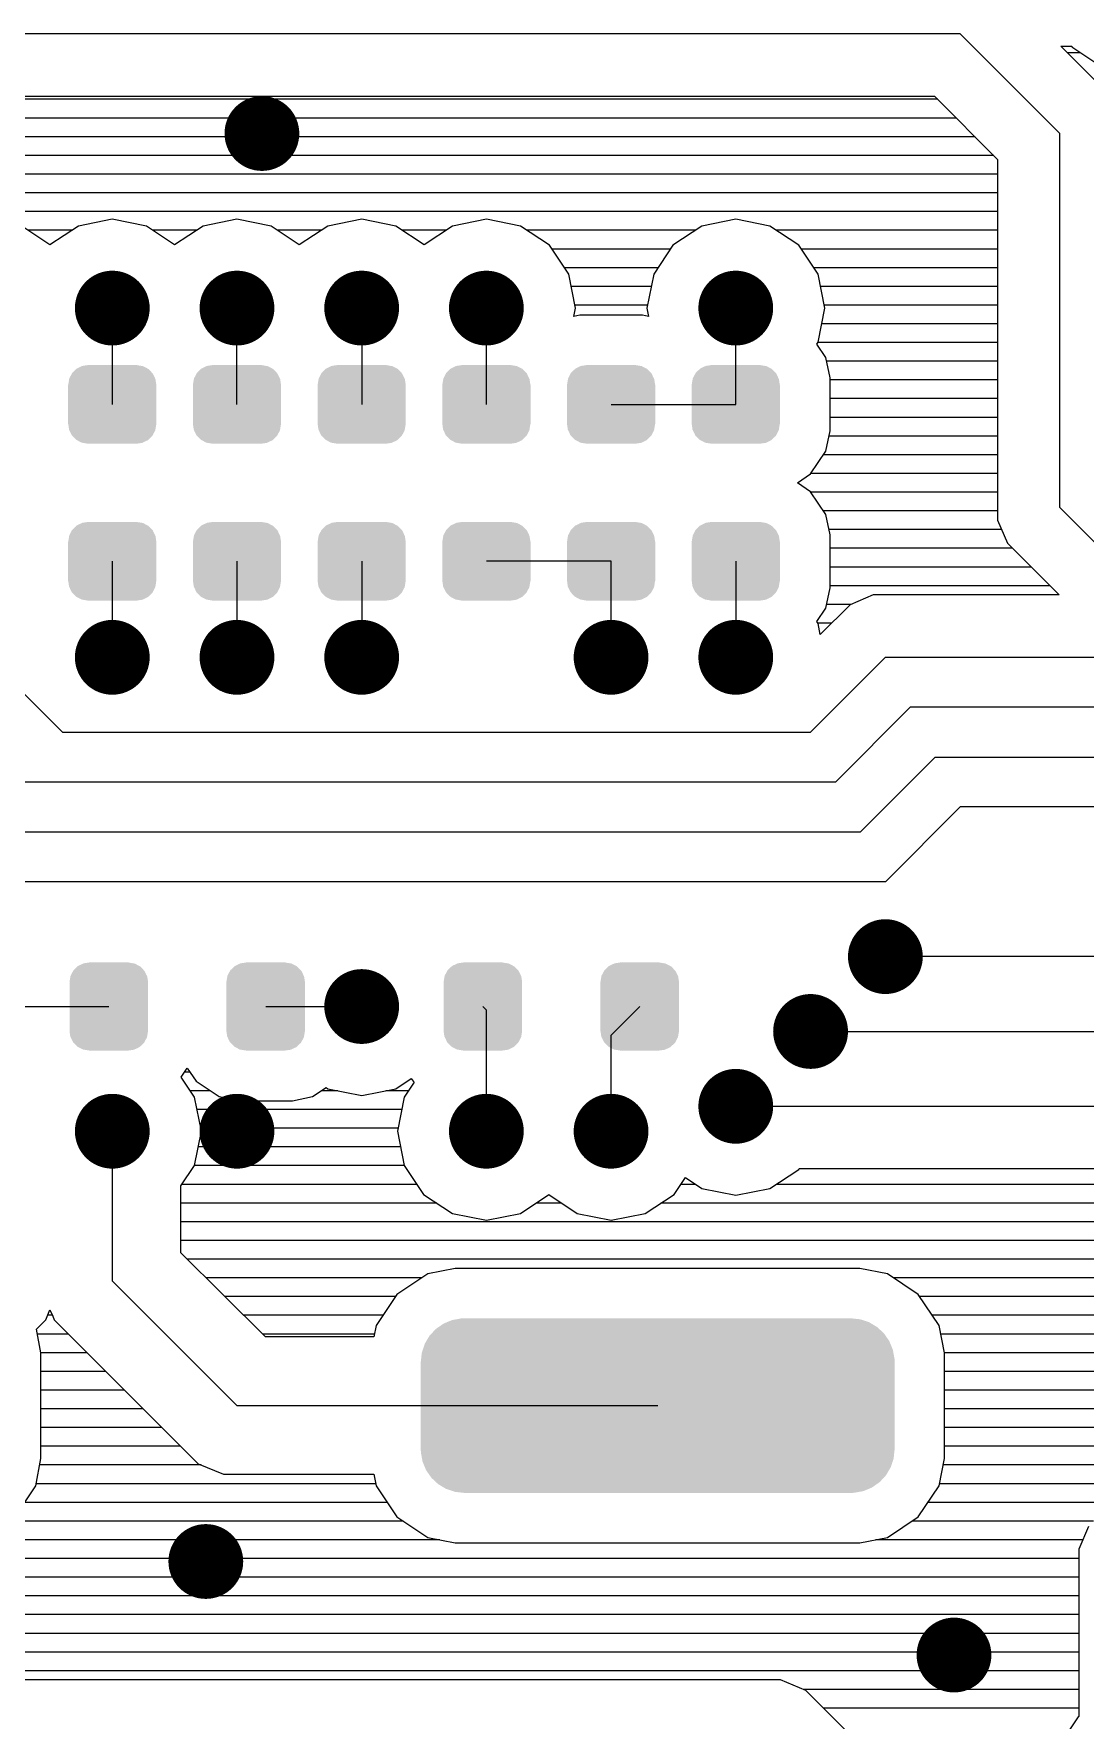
# Model space of a CAD drawing. Extents: x 295 to 953, y 10 to 290.
# Drawn here: x 737.53 to 762.16, y 184.55 to 224.05 of the extents above; entities that cross this region are included whole.
import ezdxf

# ---------------------------------------------------------------- set-up
doc = ezdxf.new("R2010")
doc.units = 0
doc.header["$LTSCALE"] = 5
doc.header["$MEASUREMENT"] = 0
doc.layers.get('0').update_dxf_attribs({"linetype": 'CONTINUOUS', "lineweight": 25})
doc.layers.add('DV-PEI-A6_BOT', color=7, linetype='CONTINUOUS')

msp = doc.modelspace()

# ---------------------------------------------------------------- linework, layer by layer
at = {"const_width": 0.876}
for points in [[(743.314, 221.713, -1), (742.438, 221.713, -1)], [(739.809, 217.624, -1), (738.933, 217.624, -1)], [(742.73, 217.624, -1), (741.854, 217.624, -1)], [(745.651, 217.624, -1), (744.775, 217.624, -1)], [(748.572, 217.624, -1), (747.696, 217.624, -1)], [(754.414, 217.624, -1), (753.538, 217.624, -1)], [(739.809, 209.445, -1), (738.933, 209.445, -1)], [(742.73, 209.445, -1), (741.854, 209.445, -1)], [(745.651, 209.445, -1), (744.775, 209.445, -1)], [(751.493, 209.445, -1), (750.617, 209.445, -1)], [(754.414, 209.445, -1), (753.538, 209.445, -1)], [(757.919, 202.435, -1), (757.043, 202.435, -1)], [(745.651, 201.266, -1), (744.775, 201.266, -1)], [(756.167, 200.682, -1), (755.29, 200.682, -1)], [(754.414, 198.929, -1), (753.538, 198.929, -1)], [(739.809, 198.345, -1), (738.933, 198.345, -1)], [(742.73, 198.345, -1), (741.854, 198.345, -1)], [(748.572, 198.345, -1), (747.696, 198.345, -1)], [(751.493, 198.345, -1), (750.617, 198.345, -1)], [(742, 188.268, -1), (741.124, 188.268, -1)], [(759.526, 186.077, -1), (758.65, 186.077, -1)]]:
    msp.add_lwpolyline(points, format="xyb", close=True, dxfattribs=at)
for points in [[(740.376, 215.974), (740.32, 216.091), (738.363, 215.974), (738.424, 216.091)], [(740.32, 216.091), (740.308, 216.104), (738.424, 216.091), (738.43, 216.104)], [(740.308, 216.104), (740.219, 216.197), (738.43, 216.104), (738.526, 216.197)], [(740.219, 216.197), (740.202, 216.206), (738.526, 216.197), (738.535, 216.206)], [(740.202, 216.206), (740.09, 216.265), (738.535, 216.206), (738.657, 216.265)], [(740.09, 216.265), (740.062, 216.269), (738.657, 216.265), (738.666, 216.269)], [(740.062, 216.269), (739.946, 216.289), (738.666, 216.269), (738.795, 216.289)], [(743.297, 215.974), (743.241, 216.091), (741.284, 215.974), (741.345, 216.091)], [(743.241, 216.091), (743.229, 216.104), (741.345, 216.091), (741.351, 216.104)], [(743.229, 216.104), (743.14, 216.197), (741.351, 216.104), (741.447, 216.197)], [(743.14, 216.197), (743.123, 216.206), (741.447, 216.197), (741.456, 216.206)], [(743.123, 216.206), (743.011, 216.265), (741.456, 216.206), (741.578, 216.265)], [(743.011, 216.265), (742.983, 216.269), (741.578, 216.265), (741.587, 216.269)], [(742.983, 216.269), (742.867, 216.289), (741.587, 216.269), (741.716, 216.289)], [(746.218, 215.974), (746.162, 216.091), (744.205, 215.974), (744.266, 216.091)], [(746.162, 216.091), (746.15, 216.104), (744.266, 216.091), (744.272, 216.104)], [(746.15, 216.104), (746.061, 216.197), (744.272, 216.104), (744.368, 216.197)], [(746.061, 216.197), (746.044, 216.206), (744.368, 216.197), (744.377, 216.206)], [(746.044, 216.206), (745.932, 216.265), (744.377, 216.206), (744.499, 216.265)], [(745.932, 216.265), (745.904, 216.269), (744.499, 216.265), (744.508, 216.269)], [(745.904, 216.269), (745.788, 216.289), (744.508, 216.269), (744.637, 216.289)], [(749.139, 215.974), (749.083, 216.091), (747.126, 215.974), (747.187, 216.091)], [(749.083, 216.091), (749.071, 216.104), (747.187, 216.091), (747.193, 216.104)], [(749.071, 216.104), (748.982, 216.197), (747.193, 216.104), (747.289, 216.197)], [(748.982, 216.197), (748.965, 216.206), (747.289, 216.197), (747.298, 216.206)], [(748.965, 216.206), (748.853, 216.265), (747.298, 216.206), (747.42, 216.265)], [(748.853, 216.265), (748.825, 216.269), (747.42, 216.265), (747.429, 216.269)], [(748.825, 216.269), (748.709, 216.289), (747.429, 216.269), (747.558, 216.289)], [(752.06, 215.974), (752.004, 216.091), (750.047, 215.974), (750.108, 216.091)], [(752.004, 216.091), (751.992, 216.104), (750.108, 216.091), (750.114, 216.104)], [(751.992, 216.104), (751.903, 216.197), (750.114, 216.104), (750.21, 216.197)], [(751.903, 216.197), (751.886, 216.206), (750.21, 216.197), (750.219, 216.206)], [(751.886, 216.206), (751.774, 216.265), (750.219, 216.206), (750.341, 216.265)], [(751.774, 216.265), (751.746, 216.269), (750.341, 216.265), (750.35, 216.269)], [(751.746, 216.269), (751.63, 216.289), (750.35, 216.269), (750.479, 216.289)], [(754.981, 215.974), (754.925, 216.091), (752.968, 215.974), (753.029, 216.091)], [(754.925, 216.091), (754.913, 216.104), (753.029, 216.091), (753.035, 216.104)], [(754.913, 216.104), (754.824, 216.197), (753.035, 216.104), (753.131, 216.197)], [(754.824, 216.197), (754.807, 216.206), (753.131, 216.197), (753.14, 216.206)], [(754.807, 216.206), (754.695, 216.265), (753.14, 216.206), (753.262, 216.265)], [(754.695, 216.265), (754.667, 216.269), (753.262, 216.265), (753.271, 216.269)], [(754.667, 216.269), (754.551, 216.289), (753.271, 216.269), (753.4, 216.289)], [(740.405, 214.907), (740.405, 215.83), (738.337, 214.907), (738.337, 215.83)], [(740.402, 215.83), (740.383, 215.96), (738.34, 215.83), (738.361, 215.96)], [(740.383, 215.96), (740.376, 215.974), (738.361, 215.96), (738.363, 215.974)], [(743.326, 214.907), (743.326, 215.83), (741.258, 214.907), (741.258, 215.83)], [(743.323, 215.83), (743.304, 215.96), (741.261, 215.83), (741.282, 215.96)], [(743.304, 215.96), (743.297, 215.974), (741.282, 215.96), (741.284, 215.974)], [(746.247, 214.907), (746.247, 215.83), (744.179, 214.907), (744.179, 215.83)], [(746.244, 215.83), (746.225, 215.96), (744.182, 215.83), (744.203, 215.96)], [(746.225, 215.96), (746.218, 215.974), (744.203, 215.96), (744.205, 215.974)], [(749.168, 214.907), (749.168, 215.83), (747.1, 214.907), (747.1, 215.83)], [(749.165, 215.83), (749.146, 215.96), (747.103, 215.83), (747.124, 215.96)], [(749.146, 215.96), (749.139, 215.974), (747.124, 215.96), (747.126, 215.974)], [(752.089, 214.907), (752.089, 215.83), (750.021, 214.907), (750.021, 215.83)], [(752.086, 215.83), (752.067, 215.96), (750.024, 215.83), (750.045, 215.96)], [(752.067, 215.96), (752.06, 215.974), (750.045, 215.96), (750.047, 215.974)], [(755.01, 214.907), (755.01, 215.83), (752.942, 214.907), (752.942, 215.83)], [(755.007, 215.83), (754.988, 215.96), (752.945, 215.83), (752.966, 215.96)], [(754.988, 215.96), (754.981, 215.974), (752.966, 215.96), (752.968, 215.974)], [(740.381, 214.778), (740.402, 214.907), (738.358, 214.778), (738.34, 214.907)], [(743.302, 214.778), (743.323, 214.907), (741.279, 214.778), (741.261, 214.907)], [(746.223, 214.778), (746.244, 214.907), (744.2, 214.778), (744.182, 214.907)], [(749.144, 214.778), (749.165, 214.907), (747.121, 214.778), (747.103, 214.907)], [(752.065, 214.778), (752.086, 214.907), (750.042, 214.778), (750.024, 214.907)], [(754.986, 214.778), (755.007, 214.907), (752.963, 214.778), (752.945, 214.907)], [(740.379, 214.763), (740.381, 214.778), (738.365, 214.763), (738.358, 214.778)], [(740.318, 214.646), (740.379, 214.763), (738.421, 214.646), (738.365, 214.763)], [(740.312, 214.634), (740.318, 214.646), (738.433, 214.634), (738.421, 214.646)], [(740.216, 214.541), (740.312, 214.634), (738.523, 214.541), (738.433, 214.634)], [(740.207, 214.532), (740.216, 214.541), (738.54, 214.532), (738.523, 214.541)], [(740.085, 214.473), (740.207, 214.532), (738.652, 214.473), (738.54, 214.532)], [(743.3, 214.763), (743.302, 214.778), (741.286, 214.763), (741.279, 214.778)], [(743.239, 214.646), (743.3, 214.763), (741.342, 214.646), (741.286, 214.763)], [(743.233, 214.634), (743.239, 214.646), (741.354, 214.634), (741.342, 214.646)], [(743.137, 214.541), (743.233, 214.634), (741.444, 214.541), (741.354, 214.634)], [(743.128, 214.532), (743.137, 214.541), (741.461, 214.532), (741.444, 214.541)], [(743.006, 214.473), (743.128, 214.532), (741.573, 214.473), (741.461, 214.532)], [(746.221, 214.763), (746.223, 214.778), (744.207, 214.763), (744.2, 214.778)], [(746.16, 214.646), (746.221, 214.763), (744.263, 214.646), (744.207, 214.763)], [(746.154, 214.634), (746.16, 214.646), (744.275, 214.634), (744.263, 214.646)], [(746.058, 214.541), (746.154, 214.634), (744.365, 214.541), (744.275, 214.634)], [(746.049, 214.532), (746.058, 214.541), (744.382, 214.532), (744.365, 214.541)], [(745.927, 214.473), (746.049, 214.532), (744.494, 214.473), (744.382, 214.532)], [(749.142, 214.763), (749.144, 214.778), (747.128, 214.763), (747.121, 214.778)], [(749.081, 214.646), (749.142, 214.763), (747.184, 214.646), (747.128, 214.763)], [(749.075, 214.634), (749.081, 214.646), (747.196, 214.634), (747.184, 214.646)], [(748.979, 214.541), (749.075, 214.634), (747.286, 214.541), (747.196, 214.634)], [(748.97, 214.532), (748.979, 214.541), (747.303, 214.532), (747.286, 214.541)], [(748.848, 214.473), (748.97, 214.532), (747.415, 214.473), (747.303, 214.532)], [(752.063, 214.763), (752.065, 214.778), (750.049, 214.763), (750.042, 214.778)], [(752.002, 214.646), (752.063, 214.763), (750.105, 214.646), (750.049, 214.763)], [(751.996, 214.634), (752.002, 214.646), (750.117, 214.634), (750.105, 214.646)], [(751.9, 214.541), (751.996, 214.634), (750.207, 214.541), (750.117, 214.634)], [(751.891, 214.532), (751.9, 214.541), (750.224, 214.532), (750.207, 214.541)], [(751.769, 214.473), (751.891, 214.532), (750.336, 214.473), (750.224, 214.532)], [(754.984, 214.763), (754.986, 214.778), (752.97, 214.763), (752.963, 214.778)], [(754.923, 214.646), (754.984, 214.763), (753.026, 214.646), (752.97, 214.763)], [(754.917, 214.634), (754.923, 214.646), (753.038, 214.634), (753.026, 214.646)], [(754.821, 214.541), (754.917, 214.634), (753.128, 214.541), (753.038, 214.634)], [(754.812, 214.532), (754.821, 214.541), (753.145, 214.532), (753.128, 214.541)], [(754.69, 214.473), (754.812, 214.532), (753.257, 214.473), (753.145, 214.532)], [(740.076, 214.468), (740.085, 214.473), (738.679, 214.468), (738.652, 214.473)], [(739.946, 214.449), (740.076, 214.468), (738.795, 214.449), (738.679, 214.468)], [(742.997, 214.468), (743.006, 214.473), (741.6, 214.468), (741.573, 214.473)], [(742.867, 214.449), (742.997, 214.468), (741.716, 214.449), (741.6, 214.468)], [(745.918, 214.468), (745.927, 214.473), (744.521, 214.468), (744.494, 214.473)], [(745.788, 214.449), (745.918, 214.468), (744.637, 214.449), (744.521, 214.468)], [(748.839, 214.468), (748.848, 214.473), (747.442, 214.468), (747.415, 214.473)], [(748.709, 214.449), (748.839, 214.468), (747.558, 214.449), (747.442, 214.468)], [(751.76, 214.468), (751.769, 214.473), (750.363, 214.468), (750.336, 214.473)], [(751.63, 214.449), (751.76, 214.468), (750.479, 214.449), (750.363, 214.468)], [(754.681, 214.468), (754.69, 214.473), (753.284, 214.468), (753.257, 214.473)], [(754.551, 214.449), (754.681, 214.468), (753.4, 214.449), (753.284, 214.468)], [(740.308, 212.429), (740.219, 212.522), (738.43, 212.429), (738.526, 212.522)], [(740.219, 212.522), (740.202, 212.531), (738.526, 212.522), (738.535, 212.531)], [(740.202, 212.531), (740.09, 212.59), (738.535, 212.531), (738.657, 212.59)], [(740.09, 212.59), (740.062, 212.595), (738.657, 212.59), (738.666, 212.595)], [(740.062, 212.595), (739.946, 212.614), (738.666, 212.595), (738.795, 212.614)], [(743.229, 212.429), (743.14, 212.522), (741.351, 212.429), (741.447, 212.522)], [(743.14, 212.522), (743.123, 212.531), (741.447, 212.522), (741.456, 212.531)], [(743.123, 212.531), (743.011, 212.59), (741.456, 212.531), (741.578, 212.59)], [(743.011, 212.59), (742.983, 212.595), (741.578, 212.59), (741.587, 212.595)], [(742.983, 212.595), (742.867, 212.614), (741.587, 212.595), (741.716, 212.614)], [(746.15, 212.429), (746.061, 212.522), (744.272, 212.429), (744.368, 212.522)], [(746.061, 212.522), (746.044, 212.531), (744.368, 212.522), (744.377, 212.531)], [(746.044, 212.531), (745.932, 212.59), (744.377, 212.531), (744.499, 212.59)], [(745.932, 212.59), (745.904, 212.595), (744.499, 212.59), (744.508, 212.595)], [(745.904, 212.595), (745.788, 212.614), (744.508, 212.595), (744.637, 212.614)], [(749.071, 212.429), (748.982, 212.522), (747.193, 212.429), (747.289, 212.522)], [(748.982, 212.522), (748.965, 212.531), (747.289, 212.522), (747.298, 212.531)], [(748.965, 212.531), (748.853, 212.59), (747.298, 212.531), (747.42, 212.59)], [(748.853, 212.59), (748.825, 212.595), (747.42, 212.59), (747.429, 212.595)], [(748.825, 212.595), (748.709, 212.614), (747.429, 212.595), (747.558, 212.614)], [(751.992, 212.429), (751.903, 212.522), (750.114, 212.429), (750.21, 212.522)], [(751.903, 212.522), (751.886, 212.531), (750.21, 212.522), (750.219, 212.531)], [(751.886, 212.531), (751.774, 212.59), (750.219, 212.531), (750.341, 212.59)], [(751.774, 212.59), (751.746, 212.595), (750.341, 212.59), (750.35, 212.595)], [(751.746, 212.595), (751.63, 212.614), (750.35, 212.595), (750.479, 212.614)], [(754.913, 212.429), (754.824, 212.522), (753.035, 212.429), (753.131, 212.522)], [(754.824, 212.522), (754.807, 212.531), (753.131, 212.522), (753.14, 212.531)], [(754.807, 212.531), (754.695, 212.59), (753.14, 212.531), (753.262, 212.59)], [(754.695, 212.59), (754.667, 212.595), (753.262, 212.59), (753.271, 212.595)], [(754.667, 212.595), (754.551, 212.614), (753.271, 212.595), (753.4, 212.614)], [(740.405, 211.233), (740.405, 212.156), (738.337, 211.233), (738.337, 212.156)], [(740.402, 212.156), (740.383, 212.285), (738.34, 212.156), (738.361, 212.285)], [(740.383, 212.285), (740.376, 212.3), (738.361, 212.285), (738.363, 212.3)], [(740.376, 212.3), (740.32, 212.417), (738.363, 212.3), (738.424, 212.417)], [(740.32, 212.417), (740.308, 212.429), (738.424, 212.417), (738.43, 212.429)], [(743.326, 211.233), (743.326, 212.156), (741.258, 211.233), (741.258, 212.156)], [(743.323, 212.156), (743.304, 212.285), (741.261, 212.156), (741.282, 212.285)], [(743.304, 212.285), (743.297, 212.3), (741.282, 212.285), (741.284, 212.3)], [(743.297, 212.3), (743.241, 212.417), (741.284, 212.3), (741.345, 212.417)], [(743.241, 212.417), (743.229, 212.429), (741.345, 212.417), (741.351, 212.429)], [(746.247, 211.233), (746.247, 212.156), (744.179, 211.233), (744.179, 212.156)], [(746.244, 212.156), (746.225, 212.285), (744.182, 212.156), (744.203, 212.285)], [(746.225, 212.285), (746.218, 212.3), (744.203, 212.285), (744.205, 212.3)], [(746.218, 212.3), (746.162, 212.417), (744.205, 212.3), (744.266, 212.417)], [(746.162, 212.417), (746.15, 212.429), (744.266, 212.417), (744.272, 212.429)], [(749.168, 211.233), (749.168, 212.156), (747.1, 211.233), (747.1, 212.156)], [(749.165, 212.156), (749.146, 212.285), (747.103, 212.156), (747.124, 212.285)], [(749.146, 212.285), (749.139, 212.3), (747.124, 212.285), (747.126, 212.3)], [(749.139, 212.3), (749.083, 212.417), (747.126, 212.3), (747.187, 212.417)], [(749.083, 212.417), (749.071, 212.429), (747.187, 212.417), (747.193, 212.429)], [(752.089, 211.233), (752.089, 212.156), (750.021, 211.233), (750.021, 212.156)], [(752.086, 212.156), (752.067, 212.285), (750.024, 212.156), (750.045, 212.285)], [(752.067, 212.285), (752.06, 212.3), (750.045, 212.285), (750.047, 212.3)], [(752.06, 212.3), (752.004, 212.417), (750.047, 212.3), (750.108, 212.417)], [(752.004, 212.417), (751.992, 212.429), (750.108, 212.417), (750.114, 212.429)], [(755.01, 211.233), (755.01, 212.156), (752.942, 211.233), (752.942, 212.156)], [(755.007, 212.156), (754.988, 212.285), (752.945, 212.156), (752.966, 212.285)], [(754.988, 212.285), (754.981, 212.3), (752.966, 212.285), (752.968, 212.3)], [(754.981, 212.3), (754.925, 212.417), (752.968, 212.3), (753.029, 212.417)], [(754.925, 212.417), (754.913, 212.429), (753.029, 212.417), (753.035, 212.429)], [(740.381, 211.103), (740.402, 211.233), (738.358, 211.103), (738.34, 211.233)], [(740.379, 211.089), (740.381, 211.103), (738.365, 211.089), (738.358, 211.103)], [(740.318, 210.972), (740.379, 211.089), (738.421, 210.972), (738.365, 211.089)], [(740.312, 210.959), (740.318, 210.972), (738.433, 210.959), (738.421, 210.972)], [(740.216, 210.866), (740.312, 210.959), (738.523, 210.866), (738.433, 210.959)], [(743.302, 211.103), (743.323, 211.233), (741.279, 211.103), (741.261, 211.233)], [(743.3, 211.089), (743.302, 211.103), (741.286, 211.089), (741.279, 211.103)], [(743.239, 210.972), (743.3, 211.089), (741.342, 210.972), (741.286, 211.089)], [(743.233, 210.959), (743.239, 210.972), (741.354, 210.959), (741.342, 210.972)], [(743.137, 210.866), (743.233, 210.959), (741.444, 210.866), (741.354, 210.959)], [(746.223, 211.103), (746.244, 211.233), (744.2, 211.103), (744.182, 211.233)], [(746.221, 211.089), (746.223, 211.103), (744.207, 211.089), (744.2, 211.103)], [(746.16, 210.972), (746.221, 211.089), (744.263, 210.972), (744.207, 211.089)], [(746.154, 210.959), (746.16, 210.972), (744.275, 210.959), (744.263, 210.972)], [(746.058, 210.866), (746.154, 210.959), (744.365, 210.866), (744.275, 210.959)], [(749.144, 211.103), (749.165, 211.233), (747.121, 211.103), (747.103, 211.233)], [(749.142, 211.089), (749.144, 211.103), (747.128, 211.089), (747.121, 211.103)], [(749.081, 210.972), (749.142, 211.089), (747.184, 210.972), (747.128, 211.089)], [(749.075, 210.959), (749.081, 210.972), (747.196, 210.959), (747.184, 210.972)], [(748.979, 210.866), (749.075, 210.959), (747.286, 210.866), (747.196, 210.959)], [(752.065, 211.103), (752.086, 211.233), (750.042, 211.103), (750.024, 211.233)], [(752.063, 211.089), (752.065, 211.103), (750.049, 211.089), (750.042, 211.103)], [(752.002, 210.972), (752.063, 211.089), (750.105, 210.972), (750.049, 211.089)], [(751.996, 210.959), (752.002, 210.972), (750.117, 210.959), (750.105, 210.972)], [(751.9, 210.866), (751.996, 210.959), (750.207, 210.866), (750.117, 210.959)], [(754.986, 211.103), (755.007, 211.233), (752.963, 211.103), (752.945, 211.233)], [(754.984, 211.089), (754.986, 211.103), (752.97, 211.089), (752.963, 211.103)], [(754.923, 210.972), (754.984, 211.089), (753.026, 210.972), (752.97, 211.089)], [(754.917, 210.959), (754.923, 210.972), (753.038, 210.959), (753.026, 210.972)], [(754.821, 210.866), (754.917, 210.959), (753.128, 210.866), (753.038, 210.959)], [(740.207, 210.857), (740.216, 210.866), (738.54, 210.857), (738.523, 210.866)], [(740.085, 210.798), (740.207, 210.857), (738.652, 210.798), (738.54, 210.857)], [(740.076, 210.794), (740.085, 210.798), (738.679, 210.794), (738.652, 210.798)], [(739.946, 210.774), (740.076, 210.794), (738.795, 210.774), (738.679, 210.794)], [(743.128, 210.857), (743.137, 210.866), (741.461, 210.857), (741.444, 210.866)], [(743.006, 210.798), (743.128, 210.857), (741.573, 210.798), (741.461, 210.857)], [(742.997, 210.794), (743.006, 210.798), (741.6, 210.794), (741.573, 210.798)], [(742.867, 210.774), (742.997, 210.794), (741.716, 210.774), (741.6, 210.794)], [(746.049, 210.857), (746.058, 210.866), (744.382, 210.857), (744.365, 210.866)], [(745.927, 210.798), (746.049, 210.857), (744.494, 210.798), (744.382, 210.857)], [(745.918, 210.794), (745.927, 210.798), (744.521, 210.794), (744.494, 210.798)], [(745.788, 210.774), (745.918, 210.794), (744.637, 210.774), (744.521, 210.794)], [(748.97, 210.857), (748.979, 210.866), (747.303, 210.857), (747.286, 210.866)], [(748.848, 210.798), (748.97, 210.857), (747.415, 210.798), (747.303, 210.857)], [(748.839, 210.794), (748.848, 210.798), (747.442, 210.794), (747.415, 210.798)], [(748.709, 210.774), (748.839, 210.794), (747.558, 210.774), (747.442, 210.794)], [(751.891, 210.857), (751.9, 210.866), (750.224, 210.857), (750.207, 210.866)], [(751.769, 210.798), (751.891, 210.857), (750.336, 210.798), (750.224, 210.857)], [(751.76, 210.794), (751.769, 210.798), (750.363, 210.794), (750.336, 210.798)], [(751.63, 210.774), (751.76, 210.794), (750.479, 210.774), (750.363, 210.794)], [(754.812, 210.857), (754.821, 210.866), (753.145, 210.857), (753.128, 210.866)], [(754.69, 210.798), (754.812, 210.857), (753.257, 210.798), (753.145, 210.857)], [(754.681, 210.794), (754.69, 210.798), (753.284, 210.794), (753.257, 210.798)], [(754.551, 210.774), (754.681, 210.794), (753.4, 210.774), (753.284, 210.794)], [(740.006, 202.215), (739.895, 202.273), (738.567, 202.215), (738.689, 202.273)], [(739.895, 202.273), (739.865, 202.278), (738.689, 202.273), (738.699, 202.278)], [(739.865, 202.278), (739.751, 202.296), (738.699, 202.278), (738.828, 202.296)], [(739.751, 202.296), (739.751, 202.3), (738.828, 202.296), (738.828, 202.3)], [(743.681, 202.215), (743.569, 202.273), (742.242, 202.215), (742.364, 202.273)], [(743.569, 202.273), (743.539, 202.278), (742.364, 202.273), (742.374, 202.278)], [(743.539, 202.278), (743.425, 202.296), (742.374, 202.278), (742.502, 202.296)], [(743.425, 202.296), (743.425, 202.3), (742.502, 202.296), (742.502, 202.3)], [(748.769, 202.215), (748.658, 202.273), (747.33, 202.215), (747.452, 202.273)], [(748.658, 202.273), (748.628, 202.278), (747.452, 202.273), (747.462, 202.278)], [(748.628, 202.278), (748.514, 202.296), (747.462, 202.278), (747.591, 202.296)], [(748.514, 202.296), (748.514, 202.3), (747.591, 202.296), (747.591, 202.3)], [(752.444, 202.215), (752.332, 202.273), (751.005, 202.215), (751.127, 202.273)], [(752.332, 202.273), (752.302, 202.278), (751.127, 202.273), (751.137, 202.278)], [(752.302, 202.278), (752.188, 202.296), (751.137, 202.278), (751.265, 202.296)], [(752.188, 202.296), (752.188, 202.3), (751.265, 202.296), (751.265, 202.3)], [(740.209, 201.842), (740.19, 201.97), (738.369, 201.842), (738.391, 201.97)], [(740.19, 201.97), (740.182, 201.986), (738.391, 201.97), (738.393, 201.986)], [(740.182, 201.986), (740.126, 202.101), (738.393, 201.986), (738.455, 202.101)], [(740.126, 202.101), (740.113, 202.114), (738.455, 202.101), (738.462, 202.114)], [(740.113, 202.114), (740.024, 202.206), (738.462, 202.114), (738.557, 202.206)], [(740.024, 202.206), (740.006, 202.215), (738.557, 202.206), (738.567, 202.215)], [(743.884, 201.842), (743.864, 201.97), (742.044, 201.842), (742.065, 201.97)], [(743.864, 201.97), (743.857, 201.986), (742.065, 201.97), (742.068, 201.986)], [(743.857, 201.986), (743.801, 202.101), (742.068, 201.986), (742.129, 202.101)], [(743.801, 202.101), (743.788, 202.114), (742.129, 202.101), (742.136, 202.114)], [(743.788, 202.114), (743.699, 202.206), (742.136, 202.114), (742.232, 202.206)], [(743.699, 202.206), (743.681, 202.215), (742.232, 202.206), (742.242, 202.215)], [(748.972, 201.842), (748.953, 201.97), (747.132, 201.842), (747.154, 201.97)], [(748.953, 201.97), (748.945, 201.986), (747.154, 201.97), (747.156, 201.986)], [(748.945, 201.986), (748.889, 202.101), (747.156, 201.986), (747.218, 202.101)], [(748.889, 202.101), (748.876, 202.114), (747.218, 202.101), (747.225, 202.114)], [(748.876, 202.114), (748.787, 202.206), (747.225, 202.114), (747.32, 202.206)], [(748.787, 202.206), (748.769, 202.215), (747.32, 202.206), (747.33, 202.215)], [(752.647, 201.842), (752.627, 201.97), (750.807, 201.842), (750.828, 201.97)], [(752.627, 201.97), (752.62, 201.986), (750.828, 201.97), (750.831, 201.986)], [(752.62, 201.986), (752.564, 202.101), (750.831, 201.986), (750.892, 202.101)], [(752.564, 202.101), (752.551, 202.114), (750.892, 202.101), (750.899, 202.114)], [(752.551, 202.114), (752.462, 202.206), (750.899, 202.114), (750.995, 202.206)], [(752.462, 202.206), (752.444, 202.215), (750.995, 202.206), (751.005, 202.215)], [(740.209, 201.839), (740.209, 201.842), (738.369, 201.839), (738.369, 201.842)], [(740.209, 200.694), (740.209, 201.839), (738.369, 200.694), (738.369, 201.839)], [(743.884, 201.839), (743.884, 201.842), (742.044, 201.839), (742.044, 201.842)], [(743.884, 200.694), (743.884, 201.839), (742.044, 200.694), (742.044, 201.839)], [(748.972, 201.839), (748.972, 201.842), (747.132, 201.839), (747.132, 201.842)], [(748.972, 200.694), (748.972, 201.839), (747.132, 200.694), (747.132, 201.839)], [(752.647, 201.839), (752.647, 201.842), (750.807, 201.839), (750.807, 201.842)], [(752.647, 200.694), (752.647, 201.839), (750.807, 200.694), (750.807, 201.839)], [(740.209, 200.691), (740.209, 200.694), (738.369, 200.691), (738.369, 200.694)], [(740.187, 200.562), (740.209, 200.691), (738.388, 200.562), (738.369, 200.691)], [(743.884, 200.691), (743.884, 200.694), (742.044, 200.691), (742.044, 200.694)], [(743.862, 200.562), (743.884, 200.691), (742.063, 200.562), (742.044, 200.691)], [(748.972, 200.691), (748.972, 200.694), (747.132, 200.691), (747.132, 200.694)], [(748.95, 200.562), (748.972, 200.691), (747.151, 200.562), (747.132, 200.691)], [(752.647, 200.691), (752.647, 200.694), (750.807, 200.691), (750.807, 200.694)], [(752.625, 200.562), (752.647, 200.691), (750.826, 200.562), (750.807, 200.691)], [(740.185, 200.547), (740.187, 200.562), (738.396, 200.547), (738.388, 200.562)], [(740.123, 200.431), (740.185, 200.547), (738.452, 200.431), (738.396, 200.547)], [(740.116, 200.418), (740.123, 200.431), (738.465, 200.418), (738.452, 200.431)], [(740.021, 200.327), (740.116, 200.418), (738.554, 200.327), (738.465, 200.418)], [(740.011, 200.317), (740.021, 200.327), (738.572, 200.317), (738.554, 200.327)], [(739.889, 200.259), (740.011, 200.317), (738.684, 200.259), (738.572, 200.317)], [(743.859, 200.547), (743.862, 200.562), (742.071, 200.547), (742.063, 200.562)], [(743.798, 200.431), (743.859, 200.547), (742.127, 200.431), (742.071, 200.547)], [(743.791, 200.418), (743.798, 200.431), (742.14, 200.418), (742.127, 200.431)], [(743.695, 200.327), (743.791, 200.418), (742.229, 200.327), (742.14, 200.418)], [(743.686, 200.317), (743.695, 200.327), (742.247, 200.317), (742.229, 200.327)], [(743.564, 200.259), (743.686, 200.317), (742.358, 200.259), (742.247, 200.317)], [(748.948, 200.547), (748.95, 200.562), (747.159, 200.547), (747.151, 200.562)], [(748.886, 200.431), (748.948, 200.547), (747.215, 200.431), (747.159, 200.547)], [(748.879, 200.418), (748.886, 200.431), (747.228, 200.418), (747.215, 200.431)], [(748.784, 200.327), (748.879, 200.418), (747.317, 200.327), (747.228, 200.418)], [(748.774, 200.317), (748.784, 200.327), (747.335, 200.317), (747.317, 200.327)], [(748.652, 200.259), (748.774, 200.317), (747.447, 200.259), (747.335, 200.317)], [(752.622, 200.547), (752.625, 200.562), (750.834, 200.547), (750.826, 200.562)], [(752.561, 200.431), (752.622, 200.547), (750.89, 200.431), (750.834, 200.547)], [(752.554, 200.418), (752.561, 200.431), (750.903, 200.418), (750.89, 200.431)], [(752.458, 200.327), (752.554, 200.418), (750.992, 200.327), (750.903, 200.418)], [(752.449, 200.317), (752.458, 200.327), (751.01, 200.317), (750.992, 200.327)], [(752.327, 200.259), (752.449, 200.317), (751.121, 200.259), (751.01, 200.317)], [(739.879, 200.254), (739.889, 200.259), (738.714, 200.254), (738.684, 200.259)], [(739.751, 200.236), (739.879, 200.254), (738.828, 200.236), (738.714, 200.254)], [(739.751, 200.232), (739.751, 200.236), (738.828, 200.232), (738.828, 200.236)], [(743.554, 200.254), (743.564, 200.259), (742.388, 200.254), (742.358, 200.259)], [(743.425, 200.236), (743.554, 200.254), (742.502, 200.236), (742.388, 200.254)], [(743.425, 200.232), (743.425, 200.236), (742.502, 200.232), (742.502, 200.236)], [(748.642, 200.254), (748.652, 200.259), (747.477, 200.254), (747.447, 200.259)], [(748.514, 200.236), (748.642, 200.254), (747.591, 200.236), (747.477, 200.254)], [(748.514, 200.232), (748.514, 200.236), (747.591, 200.232), (747.591, 200.236)], [(752.317, 200.254), (752.327, 200.259), (751.151, 200.254), (751.121, 200.259)], [(752.188, 200.236), (752.317, 200.254), (751.265, 200.236), (751.151, 200.254)], [(752.188, 200.232), (752.188, 200.236), (751.265, 200.232), (751.265, 200.236)], [(756.892, 193.94), (756.701, 193.961), (747.432, 193.94), (747.545, 193.961)], [(756.701, 193.961), (756.675, 193.964), (747.545, 193.961), (747.62, 193.964)], [(757.487, 193.553), (757.447, 193.612), (746.801, 193.553), (746.855, 193.612)], [(757.447, 193.612), (757.338, 193.713), (746.855, 193.612), (746.949, 193.713)], [(757.338, 193.713), (757.287, 193.76), (746.949, 193.713), (747.017, 193.76)], [(757.287, 193.76), (757.156, 193.838), (747.017, 193.76), (747.129, 193.838)], [(757.156, 193.838), (757.099, 193.872), (747.129, 193.838), (747.209, 193.872)], [(757.099, 193.872), (756.948, 193.922), (747.209, 193.872), (747.33, 193.922)], [(756.948, 193.922), (756.892, 193.94), (747.33, 193.922), (747.432, 193.94)], [(757.695, 193.016), (757.669, 193.158), (746.606, 193.016), (746.621, 193.158)], [(757.669, 193.158), (757.655, 193.231), (746.621, 193.158), (746.645, 193.231)], [(757.655, 193.231), (757.599, 193.366), (746.645, 193.231), (746.69, 193.366)], [(757.599, 193.366), (757.572, 193.433), (746.69, 193.366), (746.729, 193.433)], [(757.572, 193.433), (757.487, 193.553), (746.729, 193.433), (746.801, 193.553)], [(757.697, 192.941), (757.695, 193.016), (746.597, 192.941), (746.606, 193.016)], [(757.697, 190.897), (757.697, 192.941), (746.597, 190.897), (746.597, 192.941)], [(757.689, 190.822), (757.697, 190.897), (746.6, 190.822), (746.597, 190.897)], [(757.674, 190.68), (757.689, 190.822), (746.626, 190.68), (746.6, 190.822)], [(757.65, 190.607), (757.674, 190.68), (746.639, 190.607), (746.626, 190.68)], [(757.605, 190.472), (757.65, 190.607), (746.695, 190.472), (746.639, 190.607)], [(757.565, 190.405), (757.605, 190.472), (746.723, 190.405), (746.695, 190.472)], [(757.494, 190.285), (757.565, 190.405), (746.807, 190.285), (746.723, 190.405)], [(757.44, 190.226), (757.494, 190.285), (746.848, 190.226), (746.807, 190.285)], [(757.345, 190.125), (757.44, 190.226), (746.957, 190.125), (746.848, 190.226)], [(757.278, 190.078), (757.345, 190.125), (747.008, 190.078), (746.957, 190.125)], [(757.166, 190), (757.278, 190.078), (747.139, 190), (747.008, 190.078)], [(757.085, 189.966), (757.166, 190), (747.196, 189.966), (747.139, 190)], [(756.965, 189.916), (757.085, 189.966), (747.347, 189.916), (747.196, 189.966)], [(756.863, 189.898), (756.965, 189.916), (747.403, 189.898), (747.347, 189.916)], [(756.75, 189.877), (756.863, 189.898), (747.594, 189.877), (747.403, 189.898)], [(756.675, 189.874), (756.75, 189.877), (747.62, 189.874), (747.594, 189.877)]]:
    msp.add_solid(points)
at = {"layer": 'DV-PEI-A6_BOT'}
for p, q in [((759.234, 224.05), (662.695, 224.05)), ((761.571, 221.713), (759.234, 224.05)), ((762.4, 222.946), (761.594, 223.758)), ((761.594, 223.758), (761.845, 223.758)), ((762.05, 223.606), (761.74, 223.606)), ((761.845, 223.758), (761.851, 223.74)), ((761.851, 223.74), (762.529, 223.291)), ((709.448, 222.589), (758.632, 222.589)), ((758.708, 222.514), (709.501, 222.514)), ((758.632, 222.589), (760.11, 221.106)), ((759.146, 222.075), (709.67, 222.075)), ((759.584, 221.637), (709.711, 221.637)), ((761.571, 212.95), (761.571, 221.713)), ((760.022, 221.199), (709.711, 221.199)), ((760.11, 221.106), (760.11, 213.236)), ((760.11, 220.761), (709.711, 220.761)), ((760.11, 220.323), (709.699, 220.323)), ((760.11, 219.885), (709.594, 219.885)), ((739.371, 219.704), (738.576, 219.546)), ((740.171, 219.546), (739.371, 219.704)), ((742.292, 219.704), (741.497, 219.546)), ((743.092, 219.546), (742.292, 219.704)), ((745.213, 219.704), (744.418, 219.546)), ((746.013, 219.546), (745.213, 219.704)), ((748.134, 219.704), (747.339, 219.546)), ((748.934, 219.546), (748.134, 219.704)), ((753.976, 219.704), (753.181, 219.546)), ((754.776, 219.546), (753.976, 219.704)), ((737.91, 219.102), (737.25, 219.546)), ((738.425, 219.447), (737.402, 219.447)), ((738.576, 219.546), (737.91, 219.102)), ((740.831, 219.102), (740.171, 219.546)), ((741.346, 219.447), (740.323, 219.447)), ((741.497, 219.546), (740.831, 219.102)), ((743.752, 219.102), (743.092, 219.546)), ((744.267, 219.447), (743.244, 219.447)), ((744.418, 219.546), (743.752, 219.102)), ((746.673, 219.102), (746.013, 219.546)), ((747.188, 219.447), (746.165, 219.447)), ((747.339, 219.546), (746.673, 219.102)), ((749.612, 219.096), (748.934, 219.546)), ((753.03, 219.447), (749.086, 219.447)), ((753.181, 219.546), (752.504, 219.096)), ((755.454, 219.096), (754.776, 219.546)), ((760.11, 219.447), (754.928, 219.447)), ((750.062, 218.418), (749.612, 219.096)), ((752.445, 219.008), (749.67, 219.008)), ((752.504, 219.096), (752.054, 218.418)), ((755.904, 218.418), (755.454, 219.096)), ((760.11, 219.008), (755.512, 219.008)), ((752.153, 218.57), (749.962, 218.57)), ((760.11, 218.57), (755.804, 218.57)), ((750.22, 217.624), (750.062, 218.418)), ((751.995, 218.132), (750.12, 218.132)), ((752.054, 218.418), (751.896, 217.624)), ((756.062, 217.624), (755.904, 218.418)), ((760.11, 218.132), (755.962, 218.132)), ((751.908, 217.694), (750.208, 217.694)), ((760.11, 217.694), (756.05, 217.694)), ((739.371, 217.624), (739.371, 215.369)), ((742.292, 215.369), (742.292, 217.624)), ((745.213, 217.624), (745.213, 215.369)), ((748.134, 215.369), (748.134, 217.624)), ((750.184, 217.431), (750.22, 217.624)), ((750.325, 217.46), (750.184, 217.431)), ((751.791, 217.46), (750.325, 217.46)), ((751.931, 217.431), (751.791, 217.46)), ((751.896, 217.624), (751.931, 217.431)), ((753.976, 215.369), (753.976, 217.624)), ((755.904, 216.823), (756.062, 217.624)), ((760.11, 217.256), (755.991, 217.256)), ((755.875, 216.783), (755.904, 216.823)), ((756.085, 216.467), (755.875, 216.783)), ((760.11, 216.818), (755.898, 216.818)), ((756.184, 215.994), (756.085, 216.467)), ((760.11, 216.379), (756.108, 216.379)), ((756.184, 214.75), (756.184, 215.994)), ((760.11, 215.941), (756.184, 215.941)), ((751.055, 215.369), (753.976, 215.369)), ((760.11, 215.503), (756.184, 215.503)), ((760.11, 215.065), (756.184, 215.065)), ((756.085, 214.276), (756.184, 214.75)), ((760.11, 214.627), (756.155, 214.627)), ((755.729, 213.739), (756.085, 214.276)), ((760.11, 214.189), (756.026, 214.189)), ((755.419, 213.534), (755.729, 213.739)), ((760.11, 213.751), (755.734, 213.751)), ((755.729, 213.324), (755.419, 213.534)), ((756.085, 212.787), (755.729, 213.324)), ((760.11, 213.312), (755.74, 213.312)), ((760.11, 213.236), (760.11, 212.658)), ((763.907, 210.613), (761.571, 212.95)), ((760.11, 212.874), (756.032, 212.874)), ((756.184, 212.313), (756.085, 212.787)), ((760.11, 212.658), (760.338, 212.121)), ((760.203, 212.436), (756.155, 212.436)), ((756.184, 211.069), (756.184, 212.313)), ((760.338, 212.121), (761.553, 210.905)), ((760.461, 211.998), (756.184, 211.998)), ((739.371, 211.694), (739.371, 209.445)), ((742.292, 211.694), (742.292, 209.445)), ((745.213, 211.694), (745.213, 209.445)), ((751.055, 211.694), (748.134, 211.694)), ((751.055, 209.445), (751.055, 211.694)), ((753.976, 211.694), (753.976, 209.445)), ((760.899, 211.56), (756.184, 211.56)), ((756.085, 210.596), (756.184, 211.069)), ((761.337, 211.122), (756.184, 211.122)), ((755.875, 210.28), (756.085, 210.596)), ((756.657, 210.678), (755.956, 209.982)), ((756.663, 210.684), (756.102, 210.684)), ((757.195, 210.905), (756.657, 210.678)), ((761.553, 210.905), (757.195, 210.905)), ((755.904, 210.24), (755.875, 210.28)), ((756.219, 210.245), (755.904, 210.245)), ((755.956, 209.982), (755.904, 210.24)), ((736.45, 209.445), (738.203, 207.692)), ((755.729, 207.692), (757.481, 209.445)), ((757.481, 209.445), (789.612, 209.445)), ((758.065, 208.277), (756.313, 206.524)), ((787.86, 208.277), (758.065, 208.277)), ((738.203, 207.692), (755.729, 207.692)), ((756.897, 205.356), (758.65, 207.108)), ((758.65, 207.108), (785.523, 207.108)), ((756.313, 206.524), (734.113, 206.524)), ((759.234, 205.94), (757.481, 204.187)), ((783.186, 205.94), (759.234, 205.94)), ((733.529, 205.356), (756.897, 205.356)), ((757.481, 204.187), (730.696, 204.187)), ((774.423, 202.435), (757.481, 202.435)), ((736.45, 201.266), (739.289, 201.266)), ((742.964, 201.266), (745.213, 201.266)), ((748.134, 201.179), (748.052, 201.266)), ((748.134, 198.345), (748.134, 201.179)), ((751.055, 200.594), (751.727, 201.266)), ((755.729, 200.682), (776.76, 200.682)), ((751.055, 198.345), (751.055, 200.594)), ((740.983, 199.613), (741.124, 199.823)), ((741.299, 199.14), (740.983, 199.613)), ((741.188, 199.73), (741.065, 199.73)), ((741.124, 199.823), (741.334, 199.514)), ((741.334, 199.514), (741.871, 199.157)), ((746.013, 199.338), (746.375, 199.578)), ((746.446, 199.496), (746.212, 199.14)), ((746.375, 199.578), (746.416, 199.514)), ((746.416, 199.514), (746.446, 199.496)), ((741.667, 199.292), (741.199, 199.292)), ((741.457, 198.345), (741.299, 199.14)), ((741.871, 199.157), (742.344, 199.058)), ((743.589, 199.058), (744.062, 199.157)), ((744.062, 199.157), (744.378, 199.368)), ((744.652, 199.292), (744.267, 199.292)), ((744.378, 199.368), (744.418, 199.338)), ((744.418, 199.338), (745.213, 199.181)), ((745.213, 199.181), (746.013, 199.338)), ((746.311, 199.292), (745.78, 199.292)), ((746.212, 199.14), (746.054, 198.345)), ((746.153, 198.853), (741.357, 198.853)), ((742.344, 199.058), (743.589, 199.058)), ((753.976, 198.929), (778.512, 198.929)), ((739.371, 198.345), (739.371, 194.84)), ((741.299, 197.545), (741.457, 198.345)), ((746.066, 198.415), (741.445, 198.415)), ((746.054, 198.345), (746.212, 197.545)), ((746.124, 197.977), (741.386, 197.977)), ((740.977, 197.066), (741.299, 197.545)), ((746.218, 197.539), (741.293, 197.539)), ((746.212, 197.545), (746.662, 196.867)), ((752.533, 196.867), (752.796, 197.259)), ((752.796, 197.259), (753.181, 197.002)), ((754.776, 197.002), (755.454, 197.451)), ((755.454, 197.451), (755.46, 197.469)), ((755.46, 197.469), (778.804, 197.469)), ((740.977, 195.5), (740.977, 197.066)), ((746.51, 197.101), (741.001, 197.101)), ((746.662, 196.867), (747.339, 196.417)), ((748.934, 196.417), (749.594, 196.861)), ((749.594, 196.861), (750.26, 196.417)), ((751.855, 196.417), (752.533, 196.867)), ((753.035, 197.101), (752.685, 197.101)), ((753.181, 197.002), (753.976, 196.844)), ((753.976, 196.844), (754.776, 197.002)), ((790.781, 197.101), (754.922, 197.101)), ((746.971, 196.663), (740.977, 196.663)), ((747.339, 196.417), (748.134, 196.26)), ((748.134, 196.26), (748.934, 196.417)), ((749.892, 196.663), (749.302, 196.663)), ((750.26, 196.417), (751.055, 196.26)), ((751.055, 196.26), (751.855, 196.417)), ((790.582, 196.663), (752.223, 196.663)), ((790.494, 196.225), (740.977, 196.225)), ((790.494, 195.786), (740.977, 195.786)), ((742.958, 193.526), (740.977, 195.5)), ((790.582, 195.348), (741.135, 195.348)), ((739.371, 194.84), (742.292, 191.919)), ((746.621, 194.91), (741.573, 194.91)), ((746.761, 195.004), (746.037, 194.519)), ((747.404, 195.132), (746.761, 195.004)), ((756.885, 195.132), (747.404, 195.132)), ((757.528, 195.004), (756.885, 195.132)), ((758.252, 194.519), (757.528, 195.004)), ((790.81, 194.91), (757.668, 194.91)), ((746.007, 194.472), (742.012, 194.472)), ((746.037, 194.519), (745.552, 193.794)), ((758.737, 193.794), (758.252, 194.519)), ((791.154, 194.472), (758.281, 194.472)), ((737.817, 193.929), (737.91, 194.162)), ((737.969, 194.034), (737.858, 194.034)), ((737.91, 194.162), (737.975, 194.016)), ((737.975, 194.016), (738.01, 193.929)), ((745.715, 194.034), (742.45, 194.034)), ((791.972, 194.034), (758.574, 194.034)), ((737.595, 193.707), (737.817, 193.929)), ((737.7, 193.152), (737.595, 193.707)), ((738.343, 193.596), (737.612, 193.596)), ((738.01, 193.929), (741.386, 190.552)), ((745.517, 193.596), (742.888, 193.596)), ((745.552, 193.794), (745.499, 193.526)), ((758.866, 193.152), (758.737, 193.794)), ((803.832, 193.596), (758.778, 193.596)), ((745.499, 193.526), (742.958, 193.526)), ((738.781, 193.158), (737.7, 193.158)), ((737.7, 190.68), (737.7, 193.152)), ((803.393, 193.158), (758.86, 193.158)), ((758.866, 190.68), (758.866, 193.152)), ((739.219, 192.719), (737.7, 192.719)), ((766.069, 192.719), (758.866, 192.719)), ((739.657, 192.281), (737.7, 192.281)), ((765.42, 192.281), (758.866, 192.281)), ((740.095, 191.843), (737.7, 191.843)), ((742.292, 191.919), (752.147, 191.919)), ((764.982, 191.843), (758.866, 191.843)), ((740.533, 191.405), (737.7, 191.405)), ((764.544, 191.405), (758.866, 191.405)), ((740.972, 190.967), (737.7, 190.967)), ((764.106, 190.967), (758.866, 190.967)), ((737.577, 190.038), (737.7, 190.68)), ((741.451, 190.529), (737.671, 190.529)), ((741.386, 190.552), (741.976, 190.312)), ((758.737, 190.038), (758.866, 190.68)), ((763.668, 190.529), (758.831, 190.529)), ((737.093, 189.313), (737.577, 190.038)), ((745.546, 190.09), (737.583, 190.09)), ((741.976, 190.312), (745.499, 190.312)), ((745.499, 190.312), (745.552, 190.038)), ((745.552, 190.038), (746.037, 189.313)), ((758.252, 189.313), (758.737, 190.038)), ((763.23, 190.09), (758.743, 190.09)), ((745.815, 189.652), (737.315, 189.652)), ((762.791, 189.652), (758.474, 189.652)), ((746.189, 189.214), (736.941, 189.214)), ((746.037, 189.313), (746.761, 188.829)), ((757.528, 188.829), (758.252, 189.313)), ((762.353, 189.214), (758.1, 189.214)), ((746.761, 188.829), (747.404, 188.706)), ((756.885, 188.706), (757.528, 188.829)), ((762.237, 189.091), (762.009, 188.554)), ((747.041, 188.776), (736.088, 188.776)), ((747.404, 188.706), (756.885, 188.706)), ((762.102, 188.776), (757.247, 188.776)), ((762.009, 188.554), (762.009, 184.634)), ((762.009, 188.338), (698.489, 188.338)), ((762.009, 187.9), (724.988, 187.9)), ((762.009, 187.462), (725.572, 187.462)), ((762.009, 187.023), (725.864, 187.023)), ((762.009, 186.585), (726.022, 186.585)), ((762.009, 186.147), (726.11, 186.147)), ((762.009, 185.709), (726.051, 185.709)), ((755.027, 185.493), (726.004, 185.493)), ((755.618, 185.247), (755.027, 185.493)), ((762.009, 185.271), (755.559, 185.271)), ((756.073, 184.792), (755.618, 185.247)), ((762.009, 184.833), (756.032, 184.833)), ((758.539, 182.326), (756.073, 184.792)), ((761.997, 184.628), (761.547, 183.951)), ((762.009, 184.634), (761.997, 184.628))]:
    msp.add_line(p, q, dxfattribs=at)

doc.saveas('drawing.dxf')
